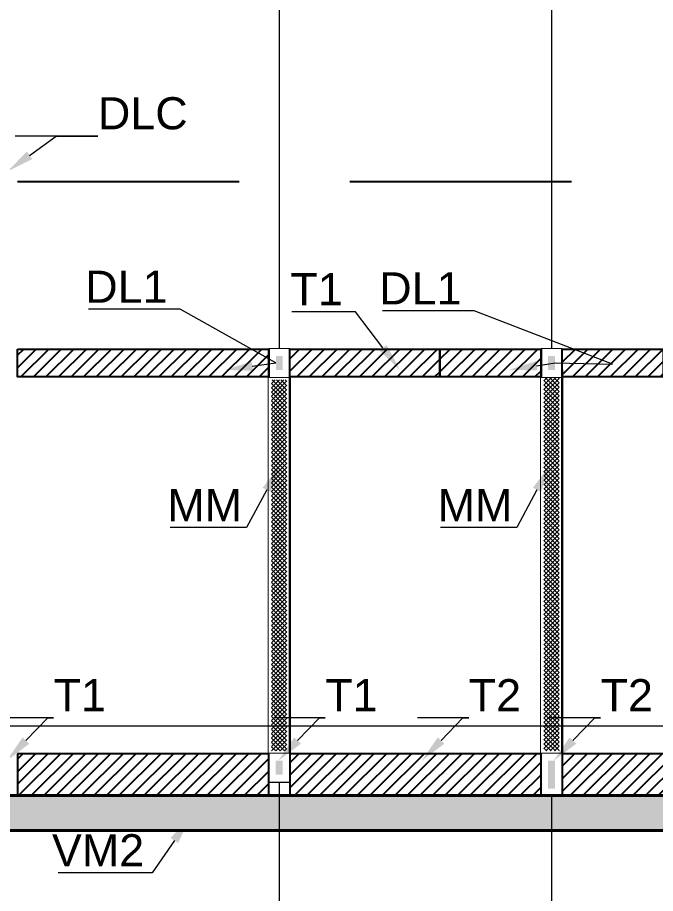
# Model space of a CAD drawing. Header units: metres. Extents: x 14 to 161, y 5 to 309.
# Drawn here: x 116.35 to 120.91, y 95.1 to 101.38 of the extents above; entities that cross this region are included whole.
import ezdxf
from ezdxf import colors
from ezdxf.entities.mleader import LeaderData, LeaderLine
from ezdxf.math import Vec2, Vec3

# ---------------------------------------------------------------- set-up
doc = ezdxf.new("R2010")
doc.units = ezdxf.units.M
doc.set_wipeout_variables(frame=1)
for name, pattern in [('ACAD_ISO04W100', [30, 24, -3, 0, -3]), ('ACAD_ISO05W100', [33, 24, -3, 0, -3, 0, -3]), ('CENTRO2', [0.8999999999999999, 0.6, -0.1, 0.1, -0.1]), ('HIDDEN2', [4.762499999999999, 3.175, -1.5875])]:
    doc.linetypes.add(name, pattern=pattern)
for name, color, linetype, lineweight in [('A-Acabados arquitectonicos', 254, 'Continuous', 20), ('E-Ejes', 1, 'CENTRO2', 9), ('E-Muro de Mamposteria', 5, 'Continuous', 30), ('E-Viga de Madera1', 3, 'ACAD_ISO04W100', 40), ('E-Viga de Madera2', 2, 'ACAD_ISO05W100', 40)]:
    doc.layers.add(name, color=color, linetype=linetype, lineweight=lineweight)
for name, color, linetype in [('E-Cotas', 2, 'Continuous'), ('E-Dala', 3, 'Continuous'), ('E-Trabe', 4, 'Continuous'), ('E-Trabe 2', 6, 'Continuous')]:
    doc.layers.add(name, color=color, linetype=linetype)
doc.layers.add('E-Pretil', color=7, linetype='HIDDEN2', true_color=0xd6d6d6)
doc.styles.add('General', font='arial.ttf', dxfattribs={"height": 2.3})
pattern_1 = [(45, (31.14284741707027, 64.47613488281192), (-0.04490128060534577, 0.04490128060534577), [])]
pattern_2 = [(45, (31.14284741837491, 64.67613484913124), (-0.04490128060534577, 0.04490128060534577), [])]

# ---------------------------------------------------------------- blocks, each defined once
blk = doc.blocks.new('*U822')
for points in [[(7.127631818093505e-14, -0.0749999999999697), (2.74999987639109, -0.07499999999996873), (2.74999987639109, 0.07500000000003695), (7.127631818093505e-14, 0.07500000000003598)], [(0.02000000000007618, -0.0549999999999719), (2.729999876391085, -0.05499999999997093), (2.729999876391085, 0.05500000000003916), (0.02000000000007618, 0.05500000000003819)]]:
    blk.add_lwpolyline(points, close=True)
blk.add_wipeout([(7.127631818093505e-14, -0.07499999999996865), (2.7499998763910893, -0.07499999999996865), (2.7499998763910893, 0.07500000000003837), (7.127631818093505e-14, 0.07500000000003748)])
at = {"linetype": 'ByBlock', "lineweight": 5}
h = blk.add_hatch(dxfattribs=at)
h.set_pattern_fill('ANSI37', color=5, scale=0.0069)
h.set_pattern_definition([(45, (2.74999987639114, 1.526556590242885e-15), (-0.01549094180884429, 0.01549094180884429), []), (135, (2.74999987639114, 1.526556590242885e-15), (-0.01549094180884429, -0.01549094180884429), [])])
h.paths.add_polyline_path([(2.729999876391085, -0.05499999999997093), (2.729999876391085, 0.05500000000003916), (0.02000000000007596, 0.05500000000003819), (0.02000000000007596, -0.0549999999999719)])
blk.add_line((7.127631818093505e-14, 0.07500000000003687), (2.74999987639109, 0.07500000000003784))
blk = doc.blocks.new('*U827')
for points in [[(0.05000000000089266, -0.07499999999996967), (2.749999896841267, -0.07499999999996873), (2.749999896841267, 0.07500000000003695), (0.05000000000089266, 0.07500000000003601)], [(0.07000000000089757, -0.05499999999997188), (2.729999896841262, -0.05499999999997093), (2.729999896841262, 0.05500000000003916), (0.07000000000089757, 0.05500000000003821)]]:
    blk.add_lwpolyline(points, close=True)
blk.add_wipeout([(0.050000000000892664, -0.07499999999996998), (2.749999896841266, -0.07499999999996909), (2.749999896841266, 0.07500000000003748), (0.050000000000892664, 0.07500000000003659)])
at = {"linetype": 'ByBlock', "lineweight": 5}
h = blk.add_hatch(dxfattribs=at)
h.set_pattern_fill('ANSI37', color=5, scale=0.0069)
h.set_pattern_definition([(45, (2.799999896842138, 1.554312177211099e-15), (-0.01549094180884429, 0.01549094180884429), []), (135, (2.799999896842138, 1.554312177211099e-15), (-0.01549094180884429, -0.01549094180884429), [])])
h.paths.add_polyline_path([(2.729999896841262, -0.05499999999997093), (2.729999896841262, 0.05500000000003916), (0.07000000000089734, 0.05500000000003823), (0.07000000000089734, -0.05499999999997188)])
blk.add_line((0.05000000000089266, 0.0750000000000369), (2.749999896841267, 0.07500000000003784))
blk = doc.blocks.new('*U825')
for points in [[(-0.2999999999999972, -0.07500000000000373), (0, -0.07500000000000373), (0, 0.07500000000000195), (-0.2999999999999972, 0.07500000000000195)], [(-0.2499999999999922, -0.02500000000000593), (-0.05000000000000493, -0.02500000000000593), (-0.05000000000000493, 0.02500000000000415), (-0.2499999999999922, 0.02500000000000415)]]:
    blk.add_lwpolyline(points, close=True)
blk.add_wipeout([(-0.2999999999999972, -0.07500000000000384), (-2.7755575615628914e-17, -0.07500000000000384), (-2.7755575615628914e-17, 0.07500000000000273), (-0.2999999999999972, 0.07500000000000273)])
at = {"linetype": 'ByBlock'}
h = blk.add_hatch(color=256, dxfattribs=at)
h.dxf.hatch_style = 1
h.paths.add_polyline_path([(-0.2499999999999922, 0.02500000000000415), (-0.2499999999999922, -0.02500000000000593), (-0.05000000000000493, -0.02500000000000593), (-0.05000000000000493, 0.02500000000000415)])
blk.add_line((-0.2999999999999972, 0.07500000000000284), (0, 0.07500000000000284))
blk = doc.blocks.new('*U824')
for points in [[(-0.1999999999999993, -0.07500000000000373), (0, -0.07500000000000373), (0, 0.07500000000000195), (-0.1999999999999993, 0.07500000000000195)], [(-0.1499999999999944, -0.02500000000000593), (-0.05000000000000493, -0.02500000000000593), (-0.05000000000000493, 0.02500000000000415), (-0.1499999999999944, 0.02500000000000415)]]:
    blk.add_lwpolyline(points, close=True)
blk.add_wipeout([(-0.1999999999999993, -0.07500000000000384), (-2.7755575615628914e-17, -0.07500000000000384), (-2.7755575615628914e-17, 0.07500000000000268), (-0.1999999999999993, 0.07500000000000268)])
at = {"linetype": 'ByBlock'}
h = blk.add_hatch(color=256, dxfattribs=at)
h.dxf.hatch_style = 1
h.paths.add_polyline_path([(-0.1499999999999944, 0.02500000000000415), (-0.1499999999999944, -0.02500000000000593), (-0.05000000000000496, -0.02500000000000593), (-0.05000000000000496, 0.02500000000000415)])
blk.add_line((-0.1999999999999993, 0.07500000000000284), (0, 0.07500000000000284))

msp = doc.modelspace()

# ---------------------------------------------------------------- hatches: boundary and pattern name
at = {"layer": 'E-Dala', "ltscale": 0.5}
h = msp.add_hatch(dxfattribs=at)
h.set_pattern_fill('ANSI31', color=3, scale=0.02)
h.set_pattern_definition(pattern_2)
h.paths.add_polyline_path([(120.0952348315338, 98.80493410957534), (120.0952348315338, 98.85493410957616), (120.0956334462846, 99.00493410957608), (119.3702348315337, 99.00493410957608), (119.3702348315337, 98.80493410957534)])

# ---------------------------------------------------------------- linework, layer by layer
at = {"layer": 'E-Ejes', "ltscale": 20}
for points in [[(118.2202348315338, 102.9022516823317), (118.2202348315338, 91.19077339699265)], [(120.1702348315338, 102.9022516823317), (120.1702348315338, 91.19077339699265)]]:
    msp.add_lwpolyline(points, dxfattribs=at)
at = {"layer": 'E-Pretil', "ltscale": 0.5}
msp.add_lwpolyline([(116.3452348315338, 100.2049341095762), (123.9952348315337, 100.2049341095762)], dxfattribs=at)

# ---------------------------------------------------------------- leaders
at = {"layer": 'E-Cotas', "ltscale": 0.5}
ml = msp.add_multileader_mtext('Standard', dxfattribs=at)
ml.set_content('DLC', color=3, style='General')
ml.set_leader_properties(color=2, linetype='Continuous', lineweight=15)
ml.build(insert=Vec2(0, 0))
ml.multileader.update_dxf_attribs({"text_left_attachment_type": 5, "text_right_attachment_type": 5, "dogleg_length": 3, "arrow_head_size": 0.2, "scale": 0.1})
ctx = ml.context
ctx.base_point, ctx.scale, ctx.char_height, ctx.arrow_head_size, ctx.landing_gap_size, ctx.plane_origin = Vec3(116.921355739959, 100.5292740405841), 0.1, 0.23, 0.2, 0, Vec3(116.2702348315336, 100.2753448197794)
ctx.left_attachment, ctx.right_attachment = 5, 5
notes = []
notes.append((ctx, [(0, (1, 1, 0), (116.621355739959, 100.5292740405841), (1, 0), 0.3, [(0, [(116.2702348315338, 100.2753448197794)], 0, [])])]))
ctx.mtext.insert, ctx.mtext.flow_direction = Vec3(116.921355739959, 100.8091962779648), 5
ml = msp.add_multileader_mtext('Standard', dxfattribs=at)
ml.set_content('T1', color=3, style='General')
ml.set_leader_properties(color=2, linetype='Continuous', lineweight=15)
ml.build(insert=Vec2(0, 0))
ml.multileader.update_dxf_attribs({"text_left_attachment_type": 5, "text_right_attachment_type": 5, "dogleg_length": 3, "arrow_head_size": 0.2, "scale": 0.1})
ctx = ml.context
ctx.base_point, ctx.scale, ctx.char_height, ctx.arrow_head_size, ctx.landing_gap_size, ctx.plane_origin = Vec3(116.6037569625815, 96.36260528735917), 0.1, 0.23, 0.2, 0, Vec3(116.2674274320377, 96.0549341432568)
ctx.left_attachment, ctx.right_attachment = 5, 5
notes.append((ctx, [(0, (1, 1, 0), (116.5619488222701, 96.36260528735917), (1, 0), 0.04180814031133484, [(0, [(116.2674274320377, 96.0549341432568)], 0, [])])]))
ctx.mtext.insert, ctx.mtext.flow_direction = Vec3(116.6037569625815, 96.63954662433052), 5
ml = msp.add_multileader_mtext('Standard', dxfattribs=at)
ml.set_content('T2', color=3, style='General')
ml.set_leader_properties(color=2, linetype='Continuous', lineweight=15)
ml.build(insert=Vec2(0, 0))
ml.multileader.update_dxf_attribs({"text_left_attachment_type": 5, "text_right_attachment_type": 5, "dogleg_length": 3, "arrow_head_size": 0.2, "scale": 0.1})
ctx = ml.context
ctx.base_point, ctx.scale, ctx.char_height, ctx.arrow_head_size, ctx.landing_gap_size, ctx.plane_origin = Vec3(119.5768278159653, 96.36260528735917), 0.1, 0.23, 0.2, 0, Vec3(119.2404982854216, 96.0549341432568)
ctx.left_attachment, ctx.right_attachment = 5, 5
notes.append((ctx, [(0, (1, 1, 0), (119.535019675654, 96.36260528735917), (1, 0), 0.04180814031133484, [(0, [(119.2404982854216, 96.0549341432568)], 0, [])])]))
ctx.mtext.insert, ctx.mtext.flow_direction = Vec3(119.5768278159653, 96.63954662433052), 5
ml = msp.add_multileader_mtext('Standard', dxfattribs=at)
ml.set_content('VM2', color=3, style='General')
ml.set_leader_properties(color=2, linetype='Continuous', lineweight=15)
ml.build(insert=Vec2(0, 0))
ml.multileader.update_dxf_attribs({"text_left_attachment_type": 5, "text_right_attachment_type": 5, "dogleg_length": 3, "arrow_head_size": 0.2, "scale": 0.1})
ctx = ml.context
ctx.base_point, ctx.scale, ctx.char_height, ctx.arrow_head_size, ctx.landing_gap_size, ctx.plane_origin = Vec3(116.6101124645402, 95.25166243656346), 0.1, 0.23, 0.2, 0, Vec3(117.5816312830275, 95.64880315748198)
ctx.left_attachment, ctx.right_attachment, ctx.text_align_type = 5, 5, 2
notes.append((ctx, [(0, (1, 1, 0), (117.3098887229703, 95.25166243656346), (-1, 0), 0.05747066497861231, [(0, [(117.5816312830275, 95.64880315748198)], 0, [])])]))
ctx.mtext.insert, ctx.mtext.alignment, ctx.mtext.flow_direction = Vec3(117.2524180579917, 95.52860377353483), 3, 5
for ctx, leaders in notes:
    for number, flags, end, landing, length, lines in leaders:
        leader = LeaderData()
        leader.index, (leader.has_last_leader_line, leader.has_dogleg_vector, leader.attachment_direction) = number, flags
        leader.last_leader_point, leader.dogleg_vector, leader.dogleg_length = Vec3(end), Vec3(landing), length
        for number, points, colour, breaks in lines:
            line = LeaderLine()
            line.index, line.vertices, line.color, line.breaks = number, Vec3.list(points), colors.encode_raw_color(colour), breaks
            leader.lines.append(line)
        ctx.leaders.append(leader)

# ---------------------------------------------------------------- next in the draw order: block references
at = {"layer": 'E-Muro de Mamposteria', "ltscale": 0.5, "rotation": 270}
for name, p in [('*U822', (120.1702348315337, 98.85493410957623)), ('*U827', (118.2202348315338, 98.85493410957623))]:
    msp.add_blockref(name, p, dxfattribs=at)

# ---------------------------------------------------------------- next in the draw order: linework, layer by layer
at = {"layer": 'A-Acabados arquitectonicos', "ltscale": 0.5}
msp.add_lwpolyline([(111.7452348315337, 96.3049341448299), (129.6436719685117, 96.30493433253565)], dxfattribs=at)

# ---------------------------------------------------------------- next in the draw order: block references
at = {"layer": 'E-Dala', "ltscale": 0.5, "rotation": 90}
for p in [(118.2206334462847, 99.00493410957534), (120.1706334462847, 99.00493410957534)]:
    msp.add_blockref('*U824', p, dxfattribs=at)
at = {"layer": 'E-Trabe', "ltscale": 0.5, "rotation": 90}
msp.add_blockref('*U824', (118.2202348302291, 96.1049341432568), dxfattribs=at)
at = {"layer": 'E-Trabe 2', "ltscale": 0.5, "rotation": 90}
msp.add_blockref('*U825', (120.1702348302291, 96.1049341432568), dxfattribs=at)

# ---------------------------------------------------------------- next in the draw order: leaders
at = {"layer": 'E-Cotas', "ltscale": 0.5}
ml = msp.add_multileader_mtext('Standard', dxfattribs=at)
ml.set_content('MM', color=3, style='General')
ml.set_leader_properties(color=2, linetype='Continuous', lineweight=15)
ml.build(insert=Vec2(0, 0))
ml.multileader.update_dxf_attribs({"text_left_attachment_type": 5, "text_right_attachment_type": 5, "dogleg_length": 3, "arrow_head_size": 0.2, "scale": 0.1})
ctx = ml.context
ctx.base_point, ctx.scale, ctx.char_height, ctx.arrow_head_size, ctx.landing_gap_size, ctx.plane_origin = Vec3(117.4667781516707, 97.72503376887579), 0.1, 0.23, 0.2, 0, Vec3(118.2240048745348, 98.17206899888794)
ctx.left_attachment, ctx.right_attachment, ctx.text_align_type = 5, 5, 2
notes = []
notes.append((ctx, [(0, (1, 1, 0), (117.9855572457233, 97.72503376887579), (-1, 0), 0.03163721137866848, [(0, [(118.2240048745348, 98.17206899888794)], 0, [])])]))
ctx.mtext.insert, ctx.mtext.alignment, ctx.mtext.flow_direction = Vec3(117.9539200343447, 98.00103376887579), 3, 5
ml = msp.add_multileader_mtext('Standard', dxfattribs=at)
ml.set_content('MM', color=3, style='General')
ml.set_leader_properties(color=2, linetype='Continuous', lineweight=15)
ml.build(insert=Vec2(0, 0))
ml.multileader.update_dxf_attribs({"text_left_attachment_type": 5, "text_right_attachment_type": 5, "dogleg_length": 3, "arrow_head_size": 0.2, "scale": 0.1})
ctx = ml.context
ctx.base_point, ctx.scale, ctx.char_height, ctx.arrow_head_size, ctx.landing_gap_size, ctx.plane_origin = Vec3(119.4026750568057, 97.72503376887579), 0.1, 0.23, 0.2, 0, Vec3(120.1599017796698, 98.17206899888794)
ctx.left_attachment, ctx.right_attachment, ctx.text_align_type = 5, 5, 2
notes.append((ctx, [(0, (1, 1, 0), (119.9214541508583, 97.72503376887579), (-1, 0), 0.03163721137866848, [(0, [(120.1599017796698, 98.17206899888794)], 0, [])])]))
ctx.mtext.insert, ctx.mtext.alignment, ctx.mtext.flow_direction = Vec3(119.8898169394797, 98.00103376887579), 3, 5
for ctx, leaders in notes:
    for number, flags, end, landing, length, lines in leaders:
        leader = LeaderData()
        leader.index, (leader.has_last_leader_line, leader.has_dogleg_vector, leader.attachment_direction) = number, flags
        leader.last_leader_point, leader.dogleg_vector, leader.dogleg_length = Vec3(end), Vec3(landing), length
        for number, points, colour, breaks in lines:
            line = LeaderLine()
            line.index, line.vertices, line.color, line.breaks = number, Vec3.list(points), colors.encode_raw_color(colour), breaks
            leader.lines.append(line)
        ctx.leaders.append(leader)

# ---------------------------------------------------------------- next in the draw order: hatches: boundary and pattern name
at = {"layer": 'E-Dala', "ltscale": 0.5}
h = msp.add_hatch(dxfattribs=at)
h.set_pattern_fill('ANSI31', color=3, scale=0.02)
h.set_pattern_definition(pattern_2)
h.paths.add_polyline_path([(118.1456334462846, 99.00493410957534), (116.3456334462847, 99.00493410957534), (116.3456334462847, 98.80493410957534), (118.1456334462846, 98.80493410957534)])
h = msp.add_hatch(dxfattribs=at)
h.set_pattern_fill('ANSI31', color=3, scale=0.02)
h.set_pattern_definition(pattern_2)
h.paths.add_polyline_path([(120.9706334462846, 99.00493410957534), (120.2456334462847, 99.00493410957534), (120.2456334462847, 98.80493410957534), (120.9706334462846, 98.80493410957534)])
at = {"layer": 'E-Trabe', "ltscale": 0.5}
h = msp.add_hatch(dxfattribs=at)
h.set_pattern_fill('ANSI31', color=4, scale=0.02)
h.set_pattern_definition(pattern_2)
h.paths.add_polyline_path([(119.3702348315337, 99.00493410957617), (118.2956334462847, 99.00493410957617), (118.2956334462847, 98.80493410957534), (119.3702348315337, 98.80493410957534)])
at = {"layer": 'E-Trabe 2', "ltscale": 0.5}
h = msp.add_hatch(dxfattribs=at)
h.set_pattern_fill('ANSI31', color=6, scale=0.02)
h.set_pattern_definition(pattern_1)
h.paths.add_polyline_path([(118.1452348302292, 96.10493414325688), (116.3452348302292, 96.10493414325681), (116.3452348302292, 95.90493414325681), (116.3452348302291, 95.8049341432568), (118.1452348302291, 95.8049341432568)])
h = msp.add_hatch(dxfattribs=at)
h.set_pattern_fill('ANSI31', color=6, scale=0.02)
h.set_pattern_definition(pattern_1)
h.paths.add_polyline_path([(120.0952348302291, 96.10493414325688), (118.2952348302291, 96.10493414325681), (118.2952348302291, 95.8049341432568), (120.0952348302291, 95.8049341432568)])
h = msp.add_hatch(dxfattribs=at)
h.set_pattern_fill('ANSI31', color=6, scale=0.02)
h.set_pattern_definition(pattern_1)
h.paths.add_polyline_path([(122.0452348302292, 96.10493414325687), (120.2452348302292, 96.1049341432568), (120.2452348302292, 95.8049341432568), (122.0452348302292, 95.8049341432568)])
at = {"layer": 'E-Viga de Madera1', "ltscale": 100}
h = msp.add_hatch(dxfattribs=at)
h.set_pattern_fill('WOOD_01', color=2, scale=0.8, angle=15, pattern_type=2)
h.set_pattern_definition([(15, (93.33321976879347, 89.8046810764794), (-0.2070552360820166, 0.7727406610312547), [0.16, -0.6400000000000001]), (23.9726, (93.45275700288812, 89.38947167188334), (4.42938924444298, 2.015070248802508), [0.1538832, -15.2344232]), (20.7105, (93.43260628211283, 89.4337655591844), (6.747613848293359, 2.636226622575166), [0.1607984, -7.8791008]), (359.5779, (93.3704897112882, 89.66558775749378), (9.12130998668237, -0.04060470188163068), [0.2406656, -23.8259016]), (8.659899999999999, (93.31761629660173, 89.92473328035574), (0.7727404822337886, 0.2070568802244737), [0.1448863999999993, -7.099420799999979]), (0.06859999999999739, (93.45882000099937, 89.49048276065038), (3.298017536077907, 0.05548154158825491), [0.1241935999999997, -12.29514559999996]), (3.690099999999997, (93.06826873271098, 89.8662030114198), (0.7727408095440067, 0.2070555828664206), [0.3263375999999986, -3.752877599999989]), (20.7105, (93.47139197413549, 89.31992501239053), (6.747613848293359, 2.636226622575166), [0.0803992, -7.9595]), (15, (93.37670136837073, 89.64240553766284), (-0.2070552360820166, 0.7727406610312547), [0.08000000000000002, -0.7200000000000001]), (15, (93.19730660783466, 89.69372336977018), (-0.2070552360820166, 0.7727406610312547), [0.24, -0.5599999999999999]), (26.3099, (93.32079645462863, 89.85104551614128), (2.883907762467895, 1.600959576806804), [0.081584, -3.9976312]), (17.7263, (93.32013282587582, 89.54442594795151), (15.2477590370315, 4.913842366483273), [0.1681904, -16.6508464]), (7.405399999999992, (93.36498151600972, 89.53159648992468), (6.388979106738376, 0.8837060791967485), [0.1210616, -11.9851336]), (15, (93.40502547266942, 89.22760227692869), (-0.2070552360820166, 0.7727406610312547), [0.16, -0.6400000000000001]), (13.8309, (93.33810416837036, 89.16825972026894), (0.7727406436060181, 0.2070558675009162), [0.3920816, -38.81608]), (15, (93.18281274130891, 89.74781521604237), (-0.2070552360820166, 0.7727406610312547), [0.08000000000000002, -0.7200000000000001]), (15, (93.24352238852543, 89.83033999253307), (-0.2070552360820166, 0.7727406610312547), [0.08000000000000002, -0.7200000000000001]), (15, (92.8771541198139, 89.80671179578898), (-0.2070552360820166, 0.7727406610312547), [0.12, -0.68]), (5.537699999999998, (93.07544133648821, 89.90125374258268), (0.7727406404457976, 0.2070555515872461), [0.2433104, -4.6228992]), (15, (92.82816432495838, 89.83499606703644), (-0.2070552360820166, 0.7727406610312547), [0.16, -0.6400000000000001]), (15, (92.9295125647186, 89.11675339613929), (-0.2070552360820166, 0.7727406610312547), [0.08800000000000001, -0.7120000000000001]), (15, (93.31325754004047, 89.26098859959268), (-0.2070552360820166, 0.7727406610312547), [0.08000000000000002, -0.7200000000000001]), (15, (92.91294814583216, 89.17857264902179), (-0.2070552360820166, 0.7727406610312547), [0.168, -0.6320000000000001]), (20.4403, (93.2946225687931, 89.3305352590855), (7.520352223387174, 2.843288929025638), [0.16876, -16.7072576]), (15, (93.28578555651688, 89.39442506432881), (-0.2070552360820166, 0.7727406610312547), [0.152, -0.6480000000000001]), (15, (92.87981930805904, 89.30221115478679), (-0.2070552360820166, 0.7727406610312547), [0.08800000000000001, -0.7120000000000001]), (13.8309, (92.93941934960958, 89.45069628888163), (0.7727406436060181, 0.2070558675009162), [0.3920816, -38.81608]), (15, (92.99033103785496, 89.53887791962183), (-0.2070552360820166, 0.7727406610312547), [0.08000000000000002, -0.7200000000000001]), (15, (92.90684531466945, 89.54135461584457), (-0.2070552360820166, 0.7727406610312547), [0.08000000000000002, -0.7200000000000001]), (15, (93.21594157908203, 89.62417671027737), (-0.2070552360820166, 0.7727406610312547), [0.16, -0.6400000000000001]), (15, (93.05725234215402, 89.5982204762816), (-0.2070552360820166, 0.7727406610312547), [0.08000000000000002, -0.7200000000000001]), (15, (92.87785758161795, 89.64953830838894), (-0.2070552360820166, 0.7727406610312547), [0.16, -0.6400000000000001]), (34.6538, (93.17346075925093, 89.38089214449796), (7.671927645177572, 5.368566100880297), [0.1189287999999997, -11.77392479999996]), (26.3099, (92.98411938077265, 89.56206013945277), (2.883907762467895, 1.600959576806804), [0.081584, -3.9976312]), (26.3099, (93.30356840698914, 89.60624520083401), (2.883907762467895, 1.600959576806804), [0.081584, -3.9976312]), (20.7105, (92.9930652189687, 89.83777008120128), (6.747613848293359, 2.636226622575166), [0.0803992, -7.9595]), (4.695199999999984, (92.73902174752334, 89.82767480428805), (4.843498086393285, 0.4695948488071273), [0.0894424, -8.854828000000001]), (3.690099999999997, (93.01451403743204, 89.13952947210831), (0.7727408095440067, 0.2070555828664206), [0.08158399999999966, -3.997631199999989]), (105, (93.09592920825685, 89.1447801824959), (-0.7727406610312547, -0.2070552360820165), [0, -0.8]), (1.607599999999998, (92.81770273723441, 89.53403335309618), (13.96480604734665, 0.4289999589534039), [0.172696, -17.0969232]), (26.3099, (93.26008680741188, 89.76852073965058), (2.883907762467895, 1.600959576806804), [0.081584, -3.9976312]), (25.3048, (93.39053160614367, 89.28169412320088), (3.656648724316969, 1.808013740853284), [0.0894424, -8.854828000000001]), (3.690099999999997, (93.06760510395816, 89.55958344323004), (0.7727408095440067, 0.2070555828664206), [0.08158399999999966, -3.997631199999989]), (3.690099999999997, (93.13452640825722, 89.6189259998898), (0.7727408095440067, 0.2070555828664206), [0.08158399999999966, -3.997631199999989]), (356.5651, (92.8384082608427, 89.45675928699305), (0.7727402577980266, 0.207056095686554), [0.1011928, -2.4286288]), (0.9637999999999993, (92.85301095328805, 89.7422671877127), (0.7727400988414546, 0.2070561155264411), [0.3298487999999986, -2.968635199999989]), (358.3008, (92.9930652189687, 89.83777008120128), (5.823293768858307, -0.09608983475241084), [0.2505671999999987, -8.101675999999955]), (15, (92.98271245716455, 89.87640711425284), (-0.2070552360820166, 0.7727406610312547), [0.096, -0.7040000000000001]), (0.9637999999999993, (93.07522368464879, 89.22205424859902), (0.7727400988414546, 0.2070561155264411), [0.3298487999999986, -2.968635199999989]), (0.9637999999999993, (92.98345575201984, 89.25544057126301), (0.7727400988414546, 0.2070561155264411), [0.3298487999999986, -2.968635199999989]), (0.9637999999999993, (92.96482078077247, 89.32498723075581), (0.7727400988414546, 0.2070561155264411), [0.3298487999999986, -2.968635199999989]), (4.695199999999984, (92.7887150041829, 89.64221704564055), (4.843498086393285, 0.4695948488071273), [0.0894424, -8.854828000000001]), (0.9637999999999993, (93.03240571382435, 89.69094935560534), (0.7727400988414546, 0.2070561155264411), [0.1649239999999993, -3.133559999999989]), (4.695199999999984, (92.85497267972914, 89.39494003411055), (4.843498086393285, 0.4695948488071273), [0.0894424, -8.854828000000001]), (12.61409999999999, (93.27129168999113, 89.448516910601), (0.7727403653098593, 0.2070561725831547), [0.1921664, -19.024492]), (4.695199999999984, (93.14902027478297, 89.56483415361761), (4.843498086393285, 0.4695948488071273), [0.0894424, -8.854828000000001]), (27.5288, (93.23816285221801, 89.572155416366), (2.883907921945336, 1.600961166396979), [0.07375599999999966, -7.301879199999979]), (4.562599999999999, (92.86532544153329, 89.35630300105898), (8.914254463439278, 0.7321375347489594), [0.3091151999999986, -30.60236399999991]), (6.869899999999999, (93.17346075925093, 89.38089214449796), (0.7727402945194877, 0.2070549376489619), [0.1131367999999996, -5.543716799999979]), (19.7636, (92.94411525716419, 89.40226129685894), (8.293093766851603, 3.050341640304839), [0.1926656, -9.4406096]), (15, (93.12543191109012, 89.46740936673925), (-0.2070552360820166, 0.7727406610312547), [0.248, -0.5519999999999999]), (359.7449, (92.76179782349232, 89.74267333157461), (3.298017310212976, 0.05548152078277668), [0.09121440000000001, -9.030188800000001]), (5.537699999999998, (93.09592920825685, 89.1447801824959), (0.7727406404457976, 0.2070555515872461), [0.2433104, -4.6228992]), (355.0169, (92.89017206986318, 89.26357412173523), (2.525276986872699, -0.1515744554835723), [0.0936376, -9.270121600000001]), (15, (93.39392941601, 89.8872058529701), (-0.2070552360820166, 0.7727406610312547), [0.04000000000000001, -0.76]), (15, (93.48503371988613, 89.54719996211635), (-0.2070552360820166, 0.7727406610312547), [0.08000000000000002, -0.7200000000000001]), (26.3099, (93.5595736048756, 89.2690133241451), (2.883907762467895, 1.600959576806804), [0.081584, -3.9976312]), (15, (93.54659548787777, 89.34835794260904), (-0.2070552360820166, 0.7727406610312547), [0.144, -0.656]), (358.3008, (93.42912880614404, 89.7558399405948), (5.823293768858307, -0.09608983475241084), [0.08352239999999965, -8.268720799999956]), (3.020699999999999, (93.48033781233153, 89.59563495413904), (15.51052048971897, 0.8422385173116402), [0.1472056, -26.8405152]), (105, (93.5595736048756, 89.2690133241451), (-0.7727406610312547, -0.2070552360820165), [0, -0.8]), (15, (93.63270656625718, 89.30517366097392), (-0.2070552360820166, 0.7727406610312547), [0.072, -0.7280000000000001]), (15, (93.59336607140153, 89.45199438656987), (-0.2070552360820166, 0.7727406610312547), [0.072, -0.7280000000000001]), (15, (93.58301330959739, 89.49063141962142), (-0.2070552360820166, 0.7727406610312547), [0.072, -0.7280000000000001]), (351.0376000000001, (93.51261452932954, 89.75336324437205), (6.030347592829611, -0.8688250100785357), [0.0787912, -7.800289599999999]), (3.516300000000007, (93.48776790099964, 89.84609212369581), (4.070790719776281, 0.2624153775791874), [0.0734704, -52.17242]), (356.5651, (93.56230778598933, 89.56790548572455), (0.7727402577980266, 0.207056095686554), [0.0758944, -2.4539264]), (2.471199999999998, (93.46085072030905, 89.94654840962987), (4.070758706639794, 0.2625358924645611), [0.073756, -7.301879200000001])])
h.paths.add_polyline_path([(111.7952348302292, 95.80493414325679), (123.9952348302291, 95.80493414325679), (123.9952348302291, 95.55493414325682), (111.7952348302292, 95.55493414325682)])

# ---------------------------------------------------------------- next in the draw order: linework, layer by layer
at = {"layer": 'E-Dala', "ltscale": 0.5}
for points in [[(116.3452348315338, 99.00493410957534), (118.1456334462846, 99.00493410957534), (118.1456334462846, 98.80493410957534), (116.3452348315338, 98.80493410957534)], [(119.3702348315337, 99.00493410957608), (120.0956334462846, 99.00493410957608), (120.0956334462846, 98.80493410957534), (119.3702348315337, 98.80493410957534)], [(120.2456334462847, 99.00493410957534), (120.9706334462846, 99.00493410957534), (120.9706334462846, 98.80493410957534), (120.2456334462847, 98.80493410957534)]]:
    msp.add_lwpolyline(points, close=True, dxfattribs=at)
at = {"layer": 'E-Trabe', "ltscale": 0.5}
msp.add_lwpolyline([(118.2956334462847, 99.00493410957617), (119.3702348315337, 99.00493410957617), (119.3702348315337, 98.80493410957534), (118.2956334462847, 98.80493410957534)], close=True, dxfattribs=at)
at = {"layer": 'E-Trabe 2', "ltscale": 0.5}
for points in [[(116.3452348302291, 96.10493414325688), (116.3452348302291, 95.8049341432568), (118.1452348302291, 95.80493414325682), (118.1452348302292, 96.10493414325688), (116.3452348302291, 96.10493414325681)], [(118.2952348302291, 96.10493414325688), (118.2952348302291, 95.8049341432568), (120.0952348302291, 95.80493414325682), (120.0952348302291, 96.10493414325688), (118.2952348302291, 96.10493414325681)], [(120.2452348302292, 96.10493414325687), (120.2452348302292, 95.8049341432568), (122.0452348302292, 95.80493414325682), (122.0452348302292, 96.10493414325687), (120.2452348302292, 96.1049341432568)]]:
    msp.add_lwpolyline(points, dxfattribs=at)
at = {"layer": 'E-Viga de Madera2', "linetype": 'Continuous', "ltscale": 0.5}
msp.add_lwpolyline([(111.7952348302292, 95.8049341432568), (111.7952348302292, 95.5549341432568), (123.9952348302291, 95.5549341432568), (123.9952348302291, 95.8049341432568), (111.7952348302292, 95.8049341432568)], dxfattribs=at)

# ---------------------------------------------------------------- next in the draw order: leaders
at = {"layer": 'E-Cotas', "ltscale": 0.5}
ml = msp.add_multileader_mtext('Standard', dxfattribs=at)
ml.set_content('DL1', color=3, style='General')
ml.set_leader_properties(color=2, linetype='Continuous', lineweight=15)
ml.build(insert=Vec2(0, 0))
ml.multileader.update_dxf_attribs({"text_left_attachment_type": 5, "text_right_attachment_type": 5, "dogleg_length": 3, "arrow_head_size": 0.2, "scale": 0.1})
ctx = ml.context
ctx.base_point, ctx.scale, ctx.char_height, ctx.arrow_head_size, ctx.landing_gap_size, ctx.plane_origin = Vec3(116.9142477378634, 99.28948721078348), 0.1, 0.23, 0.2, 0, Vec3(117.8290075917027, 98.85493410957616)
ctx.left_attachment, ctx.right_attachment, ctx.text_align_type = 5, 5, 2
notes = []
notes.append((ctx, [(0, (1, 1, 0), (117.5112075363354, 99.28948721078348), (-1, 0), 0.09130495536146843, [(1, [(117.8290075917027, 98.85493410957616), (118.1956334462847, 98.90493410957535)], 0, [])])]))
ctx.mtext.insert, ctx.mtext.alignment, ctx.mtext.flow_direction = Vec3(117.4199025809739, 99.56642854775482), 3, 5
ml = msp.add_multileader_mtext('Standard', dxfattribs=at)
ml.set_content('T1', color=3, style='General')
ml.set_leader_properties(color=2, linetype='Continuous', lineweight=15)
ml.build(insert=Vec2(0, 0))
ml.multileader.update_dxf_attribs({"text_left_attachment_type": 5, "text_right_attachment_type": 5, "dogleg_length": 3, "arrow_head_size": 0.2, "scale": 0.1})
ctx = ml.context
ctx.base_point, ctx.scale, ctx.char_height, ctx.arrow_head_size, ctx.landing_gap_size, ctx.plane_origin = Vec3(118.3666212211374, 99.27204717692348), 0.1, 0.23, 0.2, 0, Vec3(119.0841709794788, 98.85493410957616)
ctx.left_attachment, ctx.right_attachment, ctx.text_align_type = 5, 5, 2
notes.append((ctx, [(0, (1, 1, 0), (118.7663709241115, 99.27204717692348), (-1, 0), 0.09130495536146843, [(0, [(119.0841709794788, 98.85493410957616)], 0, [])])]))
ctx.mtext.insert, ctx.mtext.alignment, ctx.mtext.flow_direction = Vec3(118.67506596875, 99.54898851389483), 3, 5
ml = msp.add_multileader_mtext('Standard', dxfattribs=at)
ml.set_content('DL1', color=3, style='General')
ml.set_leader_properties(color=2, linetype='Continuous', lineweight=15)
ml.build(insert=Vec2(0, 0))
ml.multileader.update_dxf_attribs({"text_left_attachment_type": 5, "text_right_attachment_type": 5, "dogleg_length": 3, "arrow_head_size": 0.2, "scale": 0.1})
ctx = ml.context
ctx.base_point, ctx.scale, ctx.char_height, ctx.arrow_head_size, ctx.landing_gap_size, ctx.plane_origin = Vec3(119.0202372202182, 99.27768073263064), 0.1, 0.23, 0.2, 0, Vec3(119.9349970740575, 98.85493410957616)
ctx.left_attachment, ctx.right_attachment, ctx.text_align_type = 5, 5, 2
notes.append((ctx, [(0, (1, 1, 0), (119.6171970186901, 99.27768073263064), (-1, 0), 0.09130495536146843, [(2, [(119.865099393437, 98.85493410957616), (120.1956334462847, 98.90493410957535), (120.6070910014842, 98.89560968419539)], 0, [])])]))
ctx.mtext.insert, ctx.mtext.alignment, ctx.mtext.flow_direction = Vec3(119.5258920633287, 99.55462206960199), 3, 5
ml = msp.add_multileader_mtext('Standard', dxfattribs=at)
ml.set_content('T1', color=3, style='General')
ml.set_leader_properties(color=2, linetype='Continuous', lineweight=15)
ml.build(insert=Vec2(0, 0))
ml.multileader.update_dxf_attribs({"text_left_attachment_type": 5, "text_right_attachment_type": 5, "dogleg_length": 3, "arrow_head_size": 0.2, "scale": 0.1})
ctx = ml.context
ctx.base_point, ctx.scale, ctx.char_height, ctx.arrow_head_size, ctx.landing_gap_size, ctx.plane_origin = Vec3(118.549322719513, 96.36260528735917), 0.1, 0.23, 0.2, 0, Vec3(118.2129931889692, 96.0549341432568)
ctx.left_attachment, ctx.right_attachment = 5, 5
notes.append((ctx, [(0, (1, 1, 0), (118.5075145792016, 96.36260528735917), (1, 0), 0.04180814031133484, [(0, [(118.2129931889692, 96.0549341432568)], 0, [])])]))
ctx.mtext.insert, ctx.mtext.flow_direction = Vec3(118.549322719513, 96.63954662433052), 5
ml = msp.add_multileader_mtext('Standard', dxfattribs=at)
ml.set_content('T2', color=3, style='General')
ml.set_leader_properties(color=2, linetype='Continuous', lineweight=15)
ml.build(insert=Vec2(0, 0))
ml.multileader.update_dxf_attribs({"text_left_attachment_type": 5, "text_right_attachment_type": 5, "dogleg_length": 3, "arrow_head_size": 0.2, "scale": 0.1})
ctx = ml.context
ctx.base_point, ctx.scale, ctx.char_height, ctx.arrow_head_size, ctx.landing_gap_size, ctx.plane_origin = Vec3(120.5212549340308, 96.36260528735917), 0.1, 0.23, 0.2, 0, Vec3(120.1849254034871, 96.0549341432568)
ctx.left_attachment, ctx.right_attachment = 5, 5
notes.append((ctx, [(0, (1, 1, 0), (120.4794467937195, 96.36260528735917), (1, 0), 0.04180814031133484, [(0, [(120.1849254034871, 96.0549341432568)], 0, [])])]))
ctx.mtext.insert, ctx.mtext.flow_direction = Vec3(120.5212549340308, 96.63954662433052), 5
for ctx, leaders in notes:
    for number, flags, end, landing, length, lines in leaders:
        leader = LeaderData()
        leader.index, (leader.has_last_leader_line, leader.has_dogleg_vector, leader.attachment_direction) = number, flags
        leader.last_leader_point, leader.dogleg_vector, leader.dogleg_length = Vec3(end), Vec3(landing), length
        for number, points, colour, breaks in lines:
            line = LeaderLine()
            line.index, line.vertices, line.color, line.breaks = number, Vec3.list(points), colors.encode_raw_color(colour), breaks
            leader.lines.append(line)
        ctx.leaders.append(leader)

doc.saveas('drawing.dxf')
